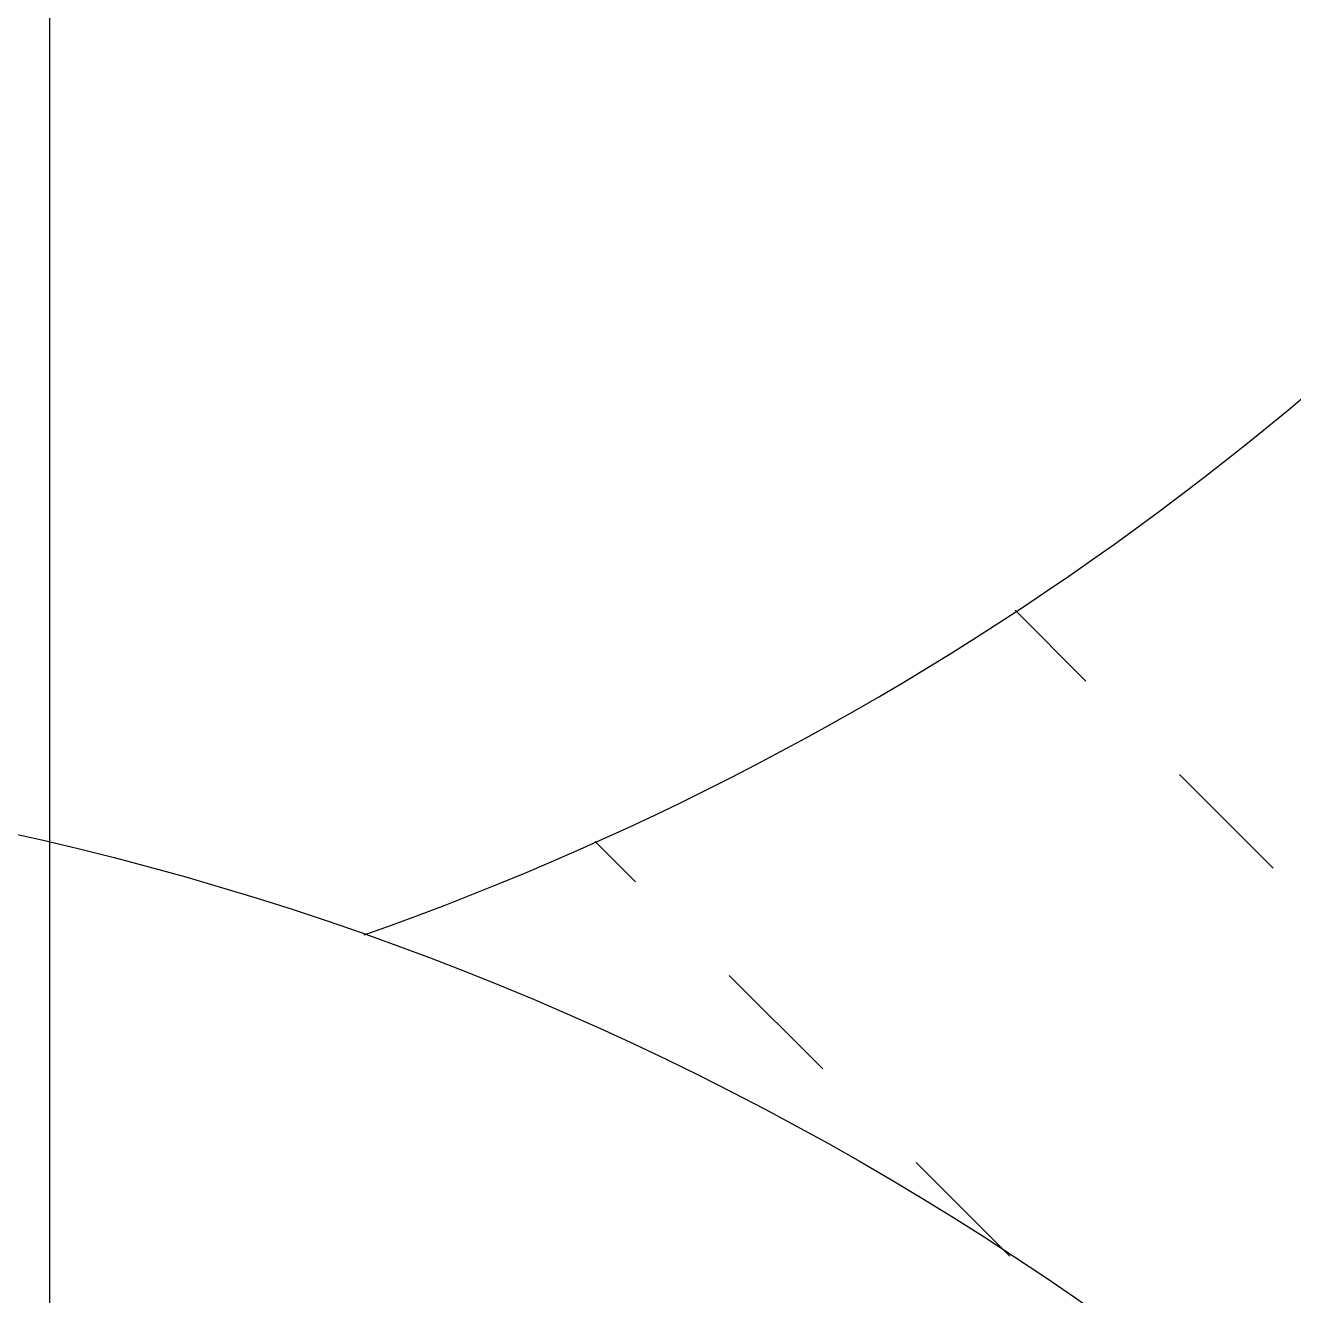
# Model space of a CAD drawing. Header units: centimetres. Extents: x 405464 to 563355, y 50011 to 66875.
# Drawn here: x 512160.4 to 512307.9, y 53160.4 to 53308.1 of the extents above; entities that cross this region are included whole.
import ezdxf

# ---------------------------------------------------------------- set-up
doc = ezdxf.new("R2010")
doc.units = ezdxf.units.CM
doc.linetypes.add('DASHED', pattern=[4, 2, -2])
doc.linetypes.add('DASHED2', pattern=[9.525, 6.35, -3.175])
doc.layers.get('0').update_dxf_attribs({"lineweight": 9})
doc.layers.add('0-KRCN-MİMARİ-220526', color=8, linetype='Continuous', lineweight=9)
doc.layers.add('03___PRT_ALL_CURVES', color=7, linetype='Continuous')
doc.layers.add('03__ASM_ALL_CURVES', color=7, linetype='Continuous')
doc.layers.add('DV_alçıpanel_duvar_yeni', color=1, linetype='Continuous', lineweight=20, true_color=0xff0000)

# ---------------------------------------------------------------- blocks, each defined once
blk = doc.blocks.new('A$C64829d13')
at = {"color": 8}
blk.add_lwpolyline([(41.6, 57.2), (41.6, 119.6), (143, 119.6), (143, 57.2)], close=True, dxfattribs=at)
at = {"layer": '03___PRT_ALL_CURVES', "color": 8, "linetype": 'DASHED'}
for p, q in [((128.488, 93.257), (134.758, 86.988)), ((121.68, 90.22), (128.409, 83.491))]:
    blk.add_line(p, q, dxfattribs=at)
at = {"layer": '03__ASM_ALL_CURVES', "color": 8, "linetype": 'Continuous'}
blk.add_line((143, 119.6), (143, 57.2), dxfattribs=at)
at = {"layer": '03__ASM_ALL_CURVES', "color": 8, "linetype": 'DASHED2', "ltscale": 10}
blk.add_circle((153.4, 131.3), 45.5, dxfattribs=at)
blk.add_arc((153.4, 45.5), 45.5, 109.4523, 22.0455, dxfattribs=at)
blk = doc.blocks.new('A$C9e52caec')
at = {"layer": 'DV_alçıpanel_duvar_yeni', "color": 8, "xscale": 7.692307692308199, "yscale": 7.692307692308199, "zscale": 7.692307692308199, "rotation": 180}
blk.add_blockref('A$C64829d13', (8905, 1620), dxfattribs=at)

msp = doc.modelspace()

# ---------------------------------------------------------------- block references
at = {"layer": '0-KRCN-MİMARİ-220526', "rotation": 359.999999999997}
msp.add_blockref('A$C9e52caec', (504358.27, 52262.37, 74), dxfattribs=at)

doc.saveas('drawing.dxf')
